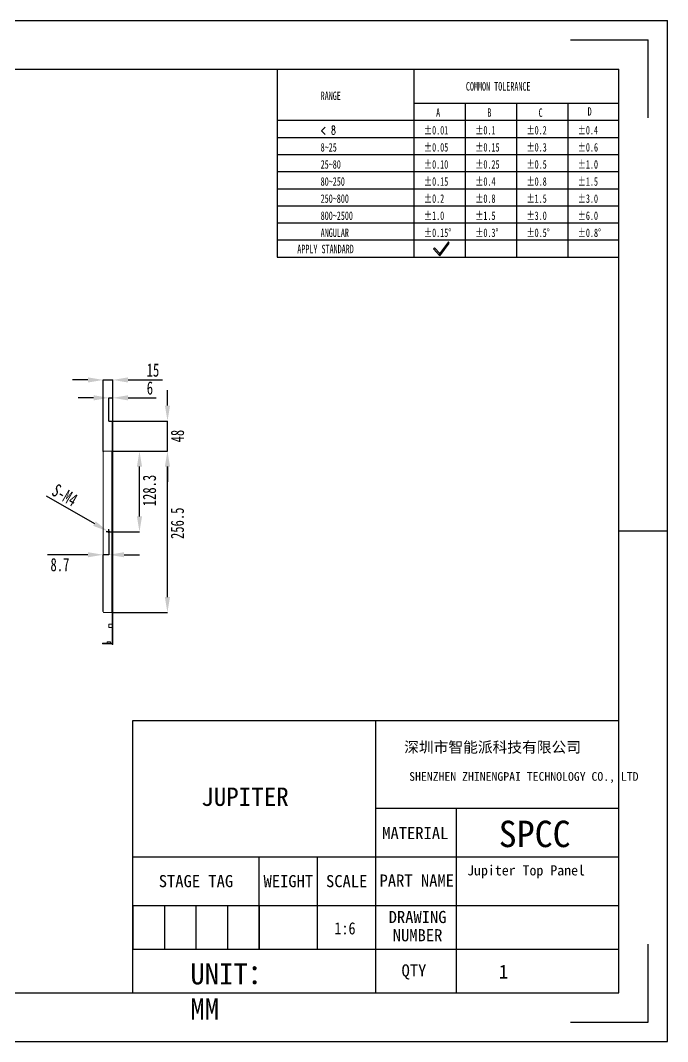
# Model space of a CAD drawing. Header units: millimetres. Extents: x 366 to 749, y 1 to 272.
# Drawn here: x 577.3 to 748.8, y 1.3 to 271.9 of the extents above; entities that cross this region are included whole.
import ezdxf

# ---------------------------------------------------------------- set-up
doc = ezdxf.new("R2010")
doc.units = ezdxf.units.MM
doc.header["$PDSIZE"] = -1
doc.linetypes.add('CENTERX2', pattern=[20.32, 12.7, -2.54, 2.54, -2.54])
doc.layers.add('图框', color=7, linetype='Continuous')
doc.layers.add('尺寸线层', color=3, linetype='Continuous', lineweight=18)
doc.styles.add('SLDTEXTSTYLE4', font='TXT', dxfattribs={"width": 0.7})
doc.styles.add('SLDTEXTSTYLE5', font='TXT', dxfattribs={"width": 0.642857, "bigfont": 'bigfont'})
doc.styles.add('TEXTSTYLE_2', font='')
doc.styles.add('TEXTSTYLE_3', font='')
doc.styles.get('TEXTSTYLE_2').set_extended_font_data('宋体')
doc.styles.get('TEXTSTYLE_3').set_extended_font_data('宋体')
doc.dimstyles.new('SLDDIMSTYLE0', dxfattribs={"dimtxt": 3.5, "dimasz": 4.08, "dimexe": 0, "dimexo": 0.0625, "dimgap": 0.875, "dimtad": 2, "dimdec": 1, "dimlfac": 6, "dimrnd": 1e-09, "dimzin": 12, "dimdsep": 46, "dimtxsty": 'SLDTEXTSTYLE4', "dimsah": 1, "dimcen": 0.09, "dimadec": 0, "dimazin": 3, "dimtfac": 1, "dimtdec": 1, "dimtofl": 0, "dimtmove": 0, "dimatfit": 3, "dimfxl": 1, "dimfrac": 2, "dimtolj": 1, "dimtzin": 12, "dimarcsym": 0})
doc.dimstyles.new('SLDDIMSTYLE1', dxfattribs={"dimtxt": 3.5, "dimasz": 4.08, "dimexe": 0, "dimexo": 0.0625, "dimgap": 0.875, "dimtad": 2, "dimdec": 1, "dimlfac": 6, "dimrnd": 1e-09, "dimzin": 12, "dimdsep": 46, "dimtxsty": 'SLDTEXTSTYLE4', "dimsah": 1, "dimcen": 0.09, "dimadec": 0, "dimazin": 3, "dimtfac": 1, "dimtdec": 1, "dimtmove": 0, "dimatfit": 0, "dimfxl": 1, "dimfrac": 2, "dimtolj": 1, "dimtzin": 12, "dimarcsym": 0})
doc.dimstyles.new('SLDDIMSTYLE3', dxfattribs={"dimtxt": 3.5, "dimasz": 4.08, "dimexe": 0, "dimexo": 0.0625, "dimgap": 0.875, "dimtad": 2, "dimdec": 1, "dimlfac": 6, "dimrnd": 1e-09, "dimzin": 12, "dimdsep": 46, "dimtxsty": 'SLDTEXTSTYLE4', "dimblk1": 'NONE', "dimsah": 1, "dimcen": 0, "dimadec": 0, "dimazin": 3, "dimtfac": 1, "dimtdec": 1, "dimtmove": 0, "dimatfit": 3, "dimldrblk": 'NONE', "dimfxl": 1, "dimfrac": 2, "dimtolj": 1, "dimtzin": 12, "dimarcsym": 0})

# ---------------------------------------------------------------- blocks, each defined once
blk = doc.blocks.new('_D_6')
at = {"layer": 'Defpoints', "color": 0, "transparency": 16777216}
for p in [(601.79, 176.65), (601.79, 165.77), (599.29, 157.6)]:
    blk.add_point(p, dxfattribs=at)
at = {"layer": '图框', "color": 0, "lineweight": -2, "transparency": 16777216}
for p, q in [((595.21, 176.65), (591.13, 176.65)), ((599.29, 157.66), (599.29, 176.65)), ((599.29, 176.65), (601.79, 176.65)), ((601.79, 165.83), (601.79, 176.65)), ((605.87, 176.65), (614.97, 176.65))]:
    blk.add_line(p, q, dxfattribs=at)
at = {"layer": '图框', "color": 0, "transparency": 16777216}
for points in [[(595.21, 177.33), (595.21, 175.97), (599.29, 176.65)], [(605.87, 177.33), (605.87, 175.97), (601.79, 176.65)]]:
    blk.add_solid(points, dxfattribs=at)
at = {"layer": '图框', "color": 0, "transparency": 16777216, "insert": (612.46, 181.02), "char_height": 3.5, "attachment_point": 2, "style": 'SLDTEXTSTYLE4'}
blk.add_mtext('\\A1;15', dxfattribs=at)
blk = doc.blocks.new('_D_7')
at = {"layer": 'Defpoints', "color": 0, "transparency": 16777216}
for p in [(601.79, 171.91), (600.79, 165.77), (601.79, 165.77)]:
    blk.add_point(p, dxfattribs=at)
at = {"layer": '图框', "color": 0, "lineweight": -2, "transparency": 16777216}
for p, q in [((596.71, 171.91), (592.63, 171.91)), ((600.79, 165.83), (600.79, 171.91)), ((600.79, 171.91), (601.79, 171.91)), ((601.79, 165.83), (601.79, 171.91)), ((605.87, 171.91), (613.34, 171.91))]:
    blk.add_line(p, q, dxfattribs=at)
at = {"layer": '图框', "color": 0, "transparency": 16777216}
for points in [[(596.71, 172.59), (596.71, 171.23), (600.79, 171.91)], [(605.87, 172.59), (605.87, 171.23), (601.79, 171.91)]]:
    blk.add_solid(points, dxfattribs=at)
at = {"layer": '图框', "color": 0, "transparency": 16777216, "insert": (611.65, 176.28), "char_height": 3.5, "attachment_point": 2, "style": 'SLDTEXTSTYLE4'}
blk.add_mtext('\\A1;6', dxfattribs=at)
blk = doc.blocks.new('_D_8')
at = {"layer": 'Defpoints', "color": 0, "transparency": 16777216}
for p in [(601.79, 157.77), (616.29, 157.77), (601.79, 115.02)]:
    blk.add_point(p, dxfattribs=at)
at = {"layer": '图框', "color": 0, "lineweight": -2, "transparency": 16777216}
for p, q in [((601.86, 157.77), (616.29, 157.77)), ((616.29, 119.1), (616.29, 153.69)), ((601.86, 115.02), (616.29, 115.02))]:
    blk.add_line(p, q, dxfattribs=at)
at = {"layer": '图框', "color": 0, "transparency": 16777216}
for points in [[(615.61, 153.69), (616.97, 153.69), (616.29, 157.77)], [(615.61, 119.1), (616.97, 119.1), (616.29, 115.02)]]:
    blk.add_solid(points, dxfattribs=at)
at = {"layer": '图框', "color": 0, "transparency": 16777216, "insert": (617.16, 138.67), "char_height": 3.5, "attachment_point": 2, "rotation": 90, "style": 'SLDTEXTSTYLE4'}
blk.add_mtext('\\A1;256.5', dxfattribs=at)
blk = doc.blocks.new('_D_9')
at = {"layer": 'Defpoints', "color": 0, "transparency": 16777216}
for p in [(601.59, 165.77), (616.31, 165.77), (601.79, 157.77)]:
    blk.add_point(p, dxfattribs=at)
at = {"layer": '图框', "color": 0, "lineweight": -2, "transparency": 16777216}
for p, q in [((616.31, 169.85), (616.31, 173.93)), ((601.66, 165.77), (616.31, 165.77)), ((616.31, 157.77), (616.31, 165.77)), ((601.86, 157.77), (616.31, 157.77)), ((616.31, 153.69), (616.31, 149.61))]:
    blk.add_line(p, q, dxfattribs=at)
at = {"layer": '图框', "color": 0, "transparency": 16777216}
for points in [[(615.63, 169.85), (616.99, 169.85), (616.31, 165.77)], [(615.63, 153.69), (616.99, 153.69), (616.31, 157.77)]]:
    blk.add_solid(points, dxfattribs=at)
at = {"layer": '图框', "color": 0, "transparency": 16777216, "insert": (617.19, 161.77), "char_height": 3.5, "attachment_point": 2, "rotation": 90, "style": 'SLDTEXTSTYLE4'}
blk.add_mtext('\\A1;48', dxfattribs=at)
blk = doc.blocks.new('_D_10')
at = {"layer": 'Defpoints', "color": 0, "transparency": 16777216}
for p in [(601.79, 157.77), (608.89, 157.77), (601.44, 136.39)]:
    blk.add_point(p, dxfattribs=at)
at = {"layer": '图框', "color": 0, "lineweight": -2, "transparency": 16777216}
for p, q in [((601.86, 157.77), (608.89, 157.77)), ((608.89, 140.47), (608.89, 153.69)), ((601.5, 136.39), (608.89, 136.39))]:
    blk.add_line(p, q, dxfattribs=at)
at = {"layer": '图框', "color": 0, "transparency": 16777216}
for points in [[(608.21, 153.69), (609.57, 153.69), (608.89, 157.77)], [(608.21, 140.47), (609.57, 140.47), (608.89, 136.39)]]:
    blk.add_solid(points, dxfattribs=at)
at = {"layer": '图框', "color": 0, "transparency": 16777216, "insert": (609.76, 147.34), "char_height": 3.5, "attachment_point": 2, "rotation": 90, "style": 'SLDTEXTSTYLE4'}
blk.add_mtext('\\A1;128.3', dxfattribs=at)
blk = doc.blocks.new('_D_11')
at = {"layer": 'Defpoints', "color": 0, "transparency": 16777216}
for p in [(600.74, 135.7), (599.29, 130.33), (599.29, 115.18)]:
    blk.add_point(p, dxfattribs=at)
at = {"layer": '图框', "color": 0, "lineweight": -2, "transparency": 16777216}
for p, q in [((600.74, 135.64), (600.74, 130.33)), ((595.21, 130.33), (584.48, 130.33)), ((599.29, 115.25), (599.29, 130.33)), ((600.74, 130.33), (599.29, 130.33)), ((604.82, 130.33), (608.9, 130.33))]:
    blk.add_line(p, q, dxfattribs=at)
at = {"layer": '图框', "color": 0, "transparency": 16777216}
for points in [[(595.21, 131.01), (595.21, 129.65), (599.29, 130.33)], [(604.82, 131.01), (604.82, 129.65), (600.74, 130.33)]]:
    blk.add_solid(points, dxfattribs=at)
at = {"layer": '图框', "color": 0, "transparency": 16777216, "insert": (587.81, 129.46), "char_height": 3.5, "attachment_point": 2, "style": 'SLDTEXTSTYLE4'}
blk.add_mtext('\\A1;8.7', dxfattribs=at)
blk = doc.blocks.new('_D_12')
at = {"layer": 'Defpoints', "color": 0, "transparency": 16777216}
for p in [(600.51, 136.53), (600.98, 136.25)]:
    blk.add_point(p, dxfattribs=at)
at = {"layer": '图框', "color": 0, "lineweight": -2, "transparency": 16777216}
for p, q in [((584.14, 145.98), (596.97, 138.57)), ((600.98, 136.25), (600.51, 136.53))]:
    blk.add_line(p, q, dxfattribs=at)
at = {"layer": '图框', "color": 0, "transparency": 16777216}
blk.add_solid([(597.31, 139.16), (596.63, 137.98), (600.51, 136.53)], dxfattribs=at)
at = {"layer": '图框', "color": 0, "transparency": 16777216, "insert": (587.09, 149.33), "char_height": 3.5, "attachment_point": 1, "rotation": 330, "style": 'SLDTEXTSTYLE4'}
blk.add_mtext('\\A1;S-M4', dxfattribs=at)
blk = doc.blocks.new('_NONE')
blk = doc.blocks.new('SW_CENTERMARKSYMBOL_8')
at = {"layer": '图框', "color": 0}
for p, q in [((-0.42, 0), (-0.69, 0)), ((0, 0), (-0.42, 0)), ((0, 0.42), (0, 0.69)), ((0, 0), (0, 0.42)), ((0, 0), (0, -0.42)), ((0, 0), (0.42, 0)), ((0.42, 0), (0.69, 0)), ((0, -0.42), (0, -0.69))]:
    blk.add_line(p, q, dxfattribs=at)

msp = doc.modelspace()

# ---------------------------------------------------------------- linework, layer by layer
at = {"color": 7, "linetype": 'Continuous'}
for p, q in [((366.159, 271.915), (748.843, 271.915)), ((748.843, 1.33), (748.843, 271.915)), ((723.073, 266.761), (743.689, 266.761)), ((743.689, 246.145), (743.689, 266.761)), ((379.044, 259.03), (735.958, 259.03)), ((735.958, 14.215), (735.958, 259.03)), ((735.958, 136.623), (748.843, 136.623)), ((743.689, 6.484), (743.689, 27.1)), ((379.044, 14.215), (735.958, 14.215)), ((723.073, 6.484), (743.689, 6.484)), ((366.159, 1.33), (748.843, 1.33))]:
    msp.add_line(p, q, dxfattribs=at)
for p, q in [((645.385, 259.03), (645.385, 209.215)), ((681.614, 259.03), (681.614, 209.215)), ((681.614, 249.973), (735.958, 249.973)), ((695.2, 249.973), (695.2, 209.215)), ((708.786, 249.973), (708.786, 209.215)), ((722.372, 249.973), (722.372, 209.215)), ((645.385, 245.444), (735.958, 245.444)), ((645.385, 240.916), (735.958, 240.916)), ((645.385, 236.387), (735.958, 236.387)), ((645.385, 231.858), (735.958, 231.858)), ((645.385, 227.33), (735.958, 227.33)), ((645.385, 222.801), (735.958, 222.801)), ((645.385, 218.272), (735.958, 218.272)), ((645.385, 213.744), (735.958, 213.744)), ((687.085, 211.669), (686.816, 211.426)), ((686.816, 211.426), (688.513, 209.542)), ((688.485, 210.115), (687.085, 211.669)), ((690.816, 213.276), (688.485, 210.115)), ((688.513, 209.542), (690.999, 212.914)), ((690.999, 212.914), (690.816, 213.276)), ((645.385, 209.215), (735.958, 209.215)), ((688.513, 209.542), (688.485, 210.115)), ((688.485, 210.115), (688.513, 209.542))]:
    msp.add_line(p, q)
at = {"color": 7, "linetype": 'Continuous', "lineweight": 15}
for p, q in [((600.795, 165.6), (600.795, 165.767)), ((600.795, 165.767), (600.961, 165.767)), ((600.961, 165.6), (600.795, 165.6)), ((600.961, 165.767), (600.961, 165.6)), ((601.595, 165.767), (600.961, 165.767)), ((601.595, 165.6), (600.961, 165.6)), ((601.628, 165.764), (601.595, 165.767)), ((601.595, 165.6), (601.595, 165.767)), ((601.628, 165.767), (601.795, 165.767)), ((601.628, 165.6), (601.628, 165.767)), ((601.795, 165.6), (601.628, 165.6)), ((601.628, 165.6), (601.628, 157.767)), ((601.795, 165.767), (601.795, 165.6)), ((601.795, 165.6), (601.795, 157.767)), ((599.295, 115.183), (599.295, 157.6)), ((599.461, 157.767), (601.595, 157.767)), ((601.595, 157.767), (601.595, 115.017)), ((601.595, 157.767), (601.628, 157.767)), ((601.795, 157.767), (601.628, 157.767)), ((601.795, 157.767), (601.795, 115.017)), ((601.595, 115.017), (599.461, 115.017)), ((601.628, 115.017), (601.595, 115.017)), ((601.628, 115.017), (601.795, 115.017)), ((601.628, 115.017), (601.628, 107.017)), ((601.795, 115.017), (601.795, 107.017)), ((601.628, 111.967), (600.795, 111.967)), ((600.795, 111.067), (600.795, 111.967)), ((600.795, 111.067), (601.628, 111.067)), ((599.128, 106.767), (599.128, 106.933)), ((599.128, 106.933), (599.295, 106.933)), ((599.295, 106.767), (599.128, 106.767)), ((599.295, 106.933), (599.295, 106.767)), ((599.295, 106.933), (601.595, 106.933)), ((599.295, 106.767), (601.595, 106.767)), ((600.295, 107.267), (600.295, 106.933)), ((600.295, 107.267), (601.195, 107.267)), ((601.195, 106.933), (601.195, 107.267)), ((601.595, 106.933), (601.595, 106.767)), ((601.628, 107.017), (601.795, 107.017)), ((601.628, 106.517), (601.628, 107.017)), ((601.795, 106.517), (601.628, 106.517)), ((601.795, 107.017), (601.795, 106.517))]:
    msp.add_line(p, q, dxfattribs=at)
at = {"color": 2, "linetype": 'Continuous'}
for p, q in [((607.108, 50.293), (607.108, 86.371)), ((607.108, 50.293), (607.108, 86.371)), ((607.108, 86.371), (671.533, 86.371)), ((671.533, 37.408), (671.533, 86.371)), ((671.533, 63.178), (671.533, 86.371)), ((671.533, 86.371), (735.958, 86.371)), ((671.533, 50.293), (671.533, 86.371)), ((735.958, 63.178), (735.958, 86.371)), ((671.533, 63.178), (735.958, 63.178)), ((692.823, 63.178), (692.823, 14.215)), ((735.958, 37.408), (735.958, 63.178)), ((607.108, 14.215), (607.108, 50.293)), ((607.108, 50.293), (671.533, 50.293)), ((607.108, 37.408), (607.108, 50.293)), ((607.108, 50.293), (640.609, 50.293)), ((640.609, 37.408), (640.609, 50.293)), ((640.609, 37.408), (640.609, 50.293)), ((640.609, 50.293), (671.533, 50.293)), ((656.071, 37.408), (656.071, 50.293)), ((671.533, 50.293), (735.958, 50.293)), ((671.533, 37.408), (671.533, 50.293)), ((607.108, 25.812), (607.108, 37.408)), ((607.108, 37.408), (640.609, 37.408)), ((607.108, 37.408), (640.609, 37.408)), ((607.108, 37.408), (640.609, 37.408)), ((607.108, 37.408), (607.108, 25.812)), ((615.483, 37.408), (615.483, 25.812)), ((623.858, 37.408), (623.858, 25.812)), ((632.234, 37.408), (632.234, 25.812)), ((640.609, 25.812), (640.609, 37.408)), ((640.609, 25.812), (640.609, 37.408)), ((640.609, 37.408), (671.533, 37.408)), ((640.609, 37.408), (671.533, 37.408)), ((640.609, 37.408), (640.609, 25.812)), ((656.071, 25.812), (656.071, 37.408)), ((671.533, 14.215), (671.533, 37.408)), ((671.533, 37.408), (735.958, 37.408)), ((671.533, 37.408), (735.958, 37.408)), ((671.533, 25.812), (671.533, 37.408)), ((735.958, 14.215), (735.958, 37.408)), ((607.108, 14.215), (607.108, 25.812)), ((607.108, 25.812), (671.533, 25.812)), ((607.108, 25.812), (640.609, 25.812)), ((607.108, 25.812), (640.609, 25.812)), ((640.609, 25.812), (671.533, 25.812)), ((671.533, 14.215), (671.533, 25.812)), ((671.533, 25.812), (735.958, 25.812)), ((555.568, 14.215), (586.492, 14.215)), ((586.492, 14.215), (607.108, 14.215)), ((607.108, 14.215), (671.533, 14.215)), ((671.533, 14.215), (735.958, 14.215))]:
    msp.add_line(p, q, dxfattribs=at)
at = {"color": 7, "linetype": 'Continuous', "lineweight": 15}
msp.add_circle((600.745, 136.392), 0.275, dxfattribs=at)
for centre, radius, start, end in [((601.595, 165.567), 0.0333, 0, 90), ((599.461, 157.6), 0.167, 90, 180), ((599.461, 115.183), 0.167, 180, 270), ((601.595, 106.967), 0.0333, 270, 0), ((601.595, 106.967), 0.2, 270, 279.59407)]:
    msp.add_arc(centre, radius, start, end, dxfattribs=at)

# ---------------------------------------------------------------- block references
at = {"layer": '图框'}
msp.add_blockref('SW_CENTERMARKSYMBOL_8', (600.745, 136.392), dxfattribs=at)

# ---------------------------------------------------------------- texts
at = {"attachment_point": 1}
for s, insert, char_height, width, style in [('COMMON TOLERANCE', (695.396, 255.561), 2.24599, 73.94176, 'SLDTEXTSTYLE4'), ('RANGE', (656.904, 253.06), 2.246, 22.05942, 'SLDTEXTSTYLE4'), ('A', (687.497, 248.616), 2.246, 3.245, 'SLDTEXTSTYLE4'), ('B', (701.083, 248.616), 2.246, 3.19312, 'SLDTEXTSTYLE4'), ('C', (714.668, 248.616), 2.246, 3.23085, 'SLDTEXTSTYLE4'), ('D', (727.653, 248.921), 2.246, 3.19312, 'SLDTEXTSTYLE4'), ('< 8', (656.904, 243.947), 2.246, 10.7794, 'SLDTEXTSTYLE5'), ('%%P0.01', (684.301, 243.947), 2.246, 15.72506, 'SLDTEXTSTYLE4'), ('%%P0.1', (697.887, 243.947), 2.246, 11.79144, 'SLDTEXTSTYLE4'), ('%%P0.2', (711.473, 243.947), 2.246, 13.41394, 'SLDTEXTSTYLE4'), ('%%P0.4', (725.059, 243.947), 2.246, 13.36206, 'SLDTEXTSTYLE4'), ('8~25', (656.904, 239.418), 2.246, 17.39473, 'SLDTEXTSTYLE4'), ('%%P0.05', (684.301, 239.418), 2.246, 17.34757, 'SLDTEXTSTYLE4'), ('%%P0.15', (697.887, 239.418), 2.246, 16.5599, 'SLDTEXTSTYLE4'), ('%%P0.3', (711.473, 239.418), 2.246, 13.41394, 'SLDTEXTSTYLE4'), ('%%P0.6', (725.059, 239.418), 2.246, 13.41394, 'SLDTEXTSTYLE4'), ('25~80', (656.904, 234.889), 2.246, 21.32836, 'SLDTEXTSTYLE4'), ('%%P0.10', (684.301, 234.889), 2.246, 15.77695, 'SLDTEXTSTYLE4'), ('%%P0.25', (697.887, 234.889), 2.246, 18.13052, 'SLDTEXTSTYLE4'), ('%%P0.5', (711.473, 234.889), 2.246, 13.41394, 'SLDTEXTSTYLE4'), ('%%P1.0', (725.059, 234.889), 2.246, 11.84332, 'SLDTEXTSTYLE4'), ('80~250', (656.904, 230.361), 2.246, 25.26198, 'SLDTEXTSTYLE4'), ('%%P0.15', (684.301, 230.361), 2.246, 16.5599, 'SLDTEXTSTYLE4'), ('%%P0.4', (697.887, 230.361), 2.246, 13.36206, 'SLDTEXTSTYLE4'), ('%%P0.8', (711.473, 230.361), 2.246, 13.41394, 'SLDTEXTSTYLE4'), ('%%P1.5', (725.059, 230.361), 2.246, 12.62627, 'SLDTEXTSTYLE4'), ('250~800', (656.904, 225.832), 2.246, 29.1956, 'SLDTEXTSTYLE4'), ('%%P0.2', (684.301, 225.832), 2.246, 13.41394, 'SLDTEXTSTYLE4'), ('%%P0.8', (697.887, 225.832), 2.246, 13.41394, 'SLDTEXTSTYLE4'), ('%%P1.5', (711.473, 225.832), 2.246, 12.62627, 'SLDTEXTSTYLE4'), ('%%P3.0', (725.059, 225.832), 2.246, 13.41394, 'SLDTEXTSTYLE4'), ('800~2500', (656.904, 221.304), 2.246, 33.12923, 'SLDTEXTSTYLE4'), ('%%P1.0', (684.301, 221.304), 2.246, 11.84332, 'SLDTEXTSTYLE4'), ('%%P1.5', (697.887, 221.304), 2.246, 12.62627, 'SLDTEXTSTYLE4'), ('%%P3.0', (711.473, 221.304), 2.246, 13.41394, 'SLDTEXTSTYLE4'), ('%%P6.0', (725.059, 221.304), 2.246, 13.41394, 'SLDTEXTSTYLE4'), ('ANGULAR', (656.904, 216.775), 2.246, 31.54446, 'SLDTEXTSTYLE4'), ('%%P0.15%%D', (684.301, 216.775), 2.246, 19.72472, 'SLDTEXTSTYLE4'), ('%%P0.3%%D', (697.887, 216.775), 2.246, 16.57876, 'SLDTEXTSTYLE4'), ('%%P0.5%%D', (711.473, 216.775), 2.246, 16.57876, 'SLDTEXTSTYLE4'), ('%%P0.8%%D', (725.059, 216.775), 2.246, 16.57876, 'SLDTEXTSTYLE4'), ('APPLY STANDARD', (650.71, 212.477), 2.24599, 64.56049, 'SLDTEXTSTYLE4')]:
    msp.add_mtext(s, dxfattribs=dict(at, insert=insert, char_height=char_height, width=width, style=style))
at = {"color": 7, "linetype": 'Continuous', "insert": (702.47, 80.775), "char_height": 2.86391, "width": 67.94821, "attachment_point": 2, "style": 'TEXTSTYLE_2'}
msp.add_mtext('深圳市智能派科技有限公司', dxfattribs=at)
at = {"color": 7, "linetype": 'Continuous', "attachment_point": 2, "line_spacing_factor": 0.9, "style": 'TEXTSTYLE_3'}
for s, insert, char_height, width in [('MATERIAL\\P ', (681.983, 58.193), 3.2212, 46.56486), ('STAGE TAG ', (623.858, 45.461), 3.2212, 38.95697), ('WEIGHT', (648.34, 45.461), 3.2212, 14.15588), ('SCALE', (663.802, 45.461), 3.2212, 14.15588), ('PART NAME', (682.376, 45.608), 3.2212, 26.98848), ('DRAWING NUMBER', (682.591, 35.954), 3.22125, 26.98848), ('QTY', (681.626, 21.801), 3.2212, 35.95561)]:
    msp.add_mtext(s, dxfattribs=dict(at, insert=insert, char_height=char_height, width=width))
at = {"insert": (660.559, 29.682), "char_height": 3.22125, "width": 7.72133, "attachment_point": 7}
msp.add_mtext('{\\W0.85;1:6}', dxfattribs=at)
at = {"layer": '尺寸线层', "attachment_point": 1}
for s, insert, char_height, width in [('SHENZHEN ZHINENGPAI TECHNOLOGY CO., LTD', (680.363, 72.721), 2.29113, 64.82652), ('JUPITER', (625.261, 68.64), 4.8671, 39.72038), ('SPCC', (704.093, 59.86), 7, 24.85263), ('UNIT：MM', (622.375, 22.074), 5.5885, 21.66224)]:
    msp.add_mtext(s, dxfattribs=dict(at, insert=insert, char_height=char_height, width=width))
at = {"layer": '尺寸线层', "linetype": 'CENTERX2', "insert": (695.721, 48.056), "char_height": 3.6, "width": 45.60353, "attachment_point": 1}
msp.add_mtext('{\\H0.75x;Jupiter Top Panel}', dxfattribs=at)
at = {"layer": '尺寸线层', "ltscale": 0.2, "insert": (704.123, 21.691), "char_height": 3.65, "width": 21.89288, "attachment_point": 1}
msp.add_mtext('1\\P\\P', dxfattribs=at)

# ---------------------------------------------------------------- dimensions: what is measured, and where the dimension line sits
at = {"layer": '图框', "color": 3}
for base, p1, p2, picture, middle in [((601.795, 176.646), (599.295, 157.6), (601.795, 165.767), '_D_6', (612.463, 176.646)), ((601.795, 171.909), (600.795, 165.767), (601.795, 165.767), '_D_7', (611.646, 171.909)), ((599.295, 130.333), (600.745, 135.7), (599.295, 115.183), '_D_11', (587.81, 130.333))]:
    dim = msp.add_linear_dim(base=base, p1=p1, p2=p2, dimstyle='SLDDIMSTYLE1', dxfattribs=at)
    dim.commit()
    dim.dimension.update_dxf_attribs({"geometry": picture, "text_midpoint": middle, "dimtype": 160})
for base, p1, p2, dimstyle, picture, middle in [((616.311, 165.767), (601.795, 157.767), (601.595, 165.767), 'SLDDIMSTYLE1', '_D_9', (616.311, 161.767)), ((608.887303811, 157.766644277), (601.43638776, 136.391644277), (601.794721093, 157.766644277), 'SLDDIMSTYLE1', '_D_10', (608.887303811, 147.339839308)), ((616.285, 157.767), (601.795, 115.017), (601.795, 157.767), 'SLDDIMSTYLE0', '_D_8', (616.285, 138.673))]:
    dim = msp.add_linear_dim(base=base, p1=p1, p2=p2, angle=90, dimstyle=dimstyle, dxfattribs=at)
    dim.commit()
    dim.dimension.update_dxf_attribs({"geometry": picture, "text_midpoint": middle, "dimtype": 160})
dim = msp.add_diameter_dim_2p(p1=(600.983, 136.254), p2=(600.507, 136.529), text='S-M4', dimstyle='SLDDIMSTYLE3', override={"dimpost": '<>'}, dxfattribs=at)
dim.commit()
dim.dimension.update_dxf_attribs({"geometry": '_D_12', "text_midpoint": (590.105, 145.566)})

doc.saveas('drawing.dxf')
